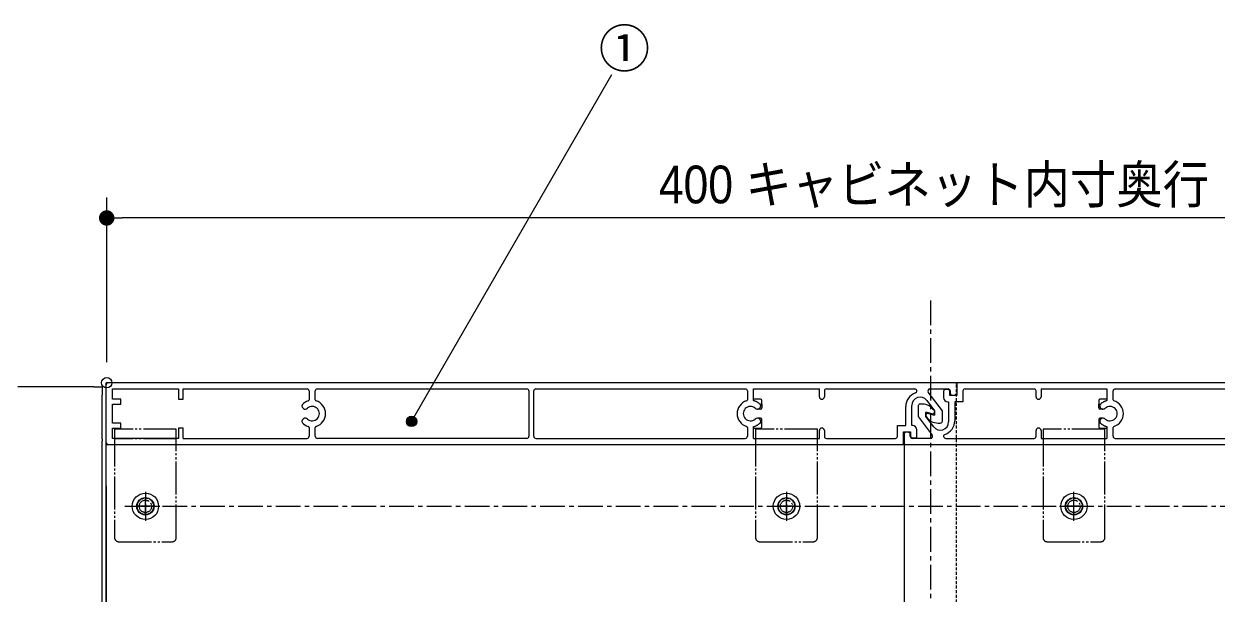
# Model space of a CAD drawing. Units: millimetres, scale not verified. Extents: x -1516 to 1516, y -761 to 761.
# Drawn here: x 37.6 to 327.1, y -319.1 to -180.9 of the extents above; entities that cross this region are included whole.
import ezdxf
from ezdxf.enums import TextEntityAlignment as Align

# ---------------------------------------------------------------- set-up
doc = ezdxf.new("R2010")
doc.units = ezdxf.units.MM
doc.header["$LTSCALE"] = 5
doc.header["$PDMODE"] = 32
doc.header["$PDSIZE"] = 2.5
for name, pattern in [('USER1', [2.91, 1.76, -0.4, 0.35, -0.4]), ('USER2', [1.11, 0.71, -0.4]), ('USER3', [10.5, 8, -0.5, 0.5, -0.5, 0.5, -0.5]), ('USER4', [9.172222, 5.997222, -1.058333, 1.058333, -1.058333])]:
    doc.linetypes.add(name, pattern=pattern)
for name, color, linetype, lineweight in [('0-1_3一般', 7, 'Continuous', 15), ('0-2_2寸法-3', 7, 'Continuous', 15), ('0-3_2寸法-1', 7, 'Continuous', 15), ('0-4_0', 7, 'Continuous', 25)]:
    doc.layers.add(name, color=color, linetype=linetype, lineweight=lineweight)
doc.layers.add('0-5_Defpoints', color=7, linetype='Continuous')
doc.styles.add('ＭＳ Ｐゴシック', font='')
doc.styles.get('ＭＳ Ｐゴシック').set_extended_font_data('MS PGothic')

# ---------------------------------------------------------------- blocks, each defined once
blk = doc.blocks.new('グループ-15')
at = {"layer": '0-1_3一般', "linetype": 'USER3'}
for p, q in [((2532.5, -1396.54), (2532.5, -1401.54)), ((2607.5, -1396.54), (2532.5, -1396.54)), ((2532.5, -1401.54), (2532.5, -1528.04)), ((2607.5, -1401.54), (2607.5, -1396.54)), ((2607.5, -1528.04), (2607.5, -1401.54)), ((3310.75, -1401.54), (3310.75, -1528.04)), ((3385.75, -1528.04), (3385.75, -1401.54)), ((3659.75, -1396.54), (3659.75, -1401.54)), ((3734.75, -1396.54), (3659.75, -1396.54)), ((3659.75, -1401.54), (3659.75, -1528.04)), ((3734.75, -1401.54), (3734.75, -1396.54)), ((3734.75, -1528.04), (3734.75, -1401.54)), ((2607.5, -1408.04), (2532.5, -1408.04)), ((3385.75, -1408.04), (3310.75, -1408.04)), ((3734.75, -1408.04), (3659.75, -1408.04)), ((2581, -1490.04), (2559, -1490.04)), ((2570, -1501.04), (2570, -1479.04)), ((3359.25, -1490.04), (3337.25, -1490.04)), ((3348.25, -1501.04), (3348.25, -1479.04)), ((3708.25, -1490.04), (3686.25, -1490.04)), ((3697.25, -1501.04), (3697.25, -1479.04)), ((2537.5, -1533.04), (2602.5, -1533.04)), ((3315.75, -1533.04), (3380.75, -1533.04)), ((3664.75, -1533.04), (3729.75, -1533.04))]:
    blk.add_line(p, q, dxfattribs=at)
blk.add_lwpolyline([(3385.75, -1401.54), (3385.75, -1396.54), (3310.75, -1396.54), (3310.75, -1401.54)], dxfattribs=at)
for centre, radius in [((2570, -1490.04), 10), ((2570, -1490.04), 7.5), ((3348.25, -1490.04), 10), ((3348.25, -1490.04), 7.5), ((3697.25, -1490.04), 10), ((3697.25, -1490.04), 7.5)]:
    blk.add_circle(centre, radius, dxfattribs=at)
for centre, start, end in [((2537.5, -1528.04), 180, 270), ((2602.5, -1528.04), 270, 0), ((3315.75, -1528.04), 180, 270), ((3380.75, -1528.04), 270, 0), ((3664.75, -1528.04), 180, 270), ((3729.75, -1528.04), 270, 0)]:
    blk.add_arc(centre, 5, start, end, dxfattribs=at)
blk = doc.blocks.new('グループ-16')
at = {"layer": '0-1_3一般'}
for p, q in [((2507.5, -1345), (2415, -1345)), ((2517.5, -1408), (2517.5, -1355)), ((2517.5, -1408), (2517.5, -1411)), ((2517.5, -1825), (2517.5, -1411))]:
    blk.add_line(p, q, dxfattribs=at)
blk.add_lwpolyline([(2507.5, -1345), (2517.5, -1345), (2517.5, -1355)], dxfattribs=at)
blk = doc.blocks.new('グループ-17')
at = {"layer": '0-1_3一般'}
for p, q in [((2522.5, -2600.04), (2522.5, -1342.54)), ((3553, -1340.04), (2525, -1340.04)), ((2530, -1347.54), (2610, -1347.54)), ((2530, -1360.04), (2530, -1347.54)), ((2540, -1360.04), (2530, -1360.04)), ((2540, -1366.04), (2540, -1360.04)), ((2610, -1347.54), (2610, -1360.04)), ((2610, -1360.04), (2616, -1360.04)), ((2616, -1347.54), (2766.25, -1347.54)), ((2616, -1360.04), (2616, -1347.54)), ((2768.75, -1350.04), (2768.75, -1360.58)), ((2776.25, -1360.58), (2776.25, -1350.04)), ((2778.75, -1347.54), (3033, -1347.54)), ((3035.5, -1350.04), (3035.5, -1405.04)), ((3041.5, -1405.04), (3041.5, -1350.04)), ((3044, -1347.54), (3298.25, -1347.54)), ((3300.75, -1350.04), (3300.75, -1360.58)), ((3308.25, -1347.54), (3388.25, -1347.54)), ((3388.25, -1357.04), (3388.25, -1347.54)), ((3394.25, -1350.04), (3394.25, -1357.04)), ((3396.75, -1347.54), (3504, -1347.54)), ((3537.5, -1374.04), (3520.4, -1351.55)), ((3522.39, -1347.54), (3544.5, -1347.54)), ((3547, -1350.04), (3547, -1352.54)), ((3549.5, -1355.04), (3552, -1355.04)), ((2530, -1366.04), (2540, -1366.04)), ((2530, -1389.04), (2530, -1366.04)), ((3316.75, -1372.02), (3312.98, -1372.02)), ((3318.25, -1366.04), (3318.25, -1361.54)), ((3318.25, -1366.04), (3318.25, -1370.52)), ((3500.5, -1392.04), (3500.5, -1367.55)), ((3537.5, -1386.54), (3537.5, -1374.04)), ((2540, -1389.04), (2530, -1389.04)), ((2540, -1395.04), (2540, -1389.04)), ((3316.75, -1383.06), (3312.98, -1383.06)), ((3318.25, -1389.04), (3318.25, -1384.56)), ((3318.25, -1393.54), (3318.25, -1389.04)), ((3520.5, -1377.19), (3528, -1379.2)), ((3532.5, -1389.04), (3535, -1389.04)), ((2530, -1395.04), (2540, -1395.04)), ((2530, -1407.54), (2530, -1395.04)), ((2610, -1395.04), (2610, -1407.54)), ((2616, -1395.04), (2610, -1395.04)), ((2616, -1407.54), (2616, -1395.04)), ((2768.75, -1394.5), (2768.75, -1405.04)), ((2776.25, -1405.04), (2776.25, -1394.5)), ((3300.75, -1394.5), (3300.75, -1405.04)), ((3308.25, -1407.54), (3308.25, -1395.04)), ((3308.25, -1395.04), (3316.75, -1395.04)), ((3388.25, -1407.54), (3388.25, -1398.04)), ((3394.25, -1398.04), (3394.25, -1405.04)), ((3490.5, -1399.54), (3499, -1399.54)), ((3490.5, -1413.54), (3490.5, -1399.54)), ((3499, -1399.54), (3499, -1404.54)), ((3501.5, -1392.04), (3500.5, -1392.04)), ((3506.5, -1404.54), (3506.5, -1397.04)), ((2522.5, -1415.04), (3489, -1415.04)), ((2610, -1407.54), (2530, -1407.54)), ((2616, -1407.54), (2766.25, -1407.54)), ((3033, -1407.54), (2778.75, -1407.54)), ((3044, -1407.54), (3298.25, -1407.54)), ((3308.25, -1407.54), (3388.25, -1407.54)), ((3396.75, -1407.54), (3480.5, -1407.54)), ((3501.5, -1407.04), (3504, -1407.04))]:
    blk.add_line(p, q, dxfattribs=at)
at = {"layer": '0-1_3一般', "linetype": 'USER2'}
blk.add_line((3554.5, -2600.04), (3554.5, -1341.54), dxfattribs=at)
at = {"layer": '0-1_3一般', "linetype": 'USER3'}
for p, q in [((3308.25, -1361.73), (3308.25, -1360.04)), ((3315.98, -1366.04), (3318.25, -1366.04)), ((3318.25, -1389.04), (3315.98, -1389.04)), ((3308.25, -1395.04), (3308.25, -1393.35))]:
    blk.add_line(p, q, dxfattribs=at)
at = {"layer": '0-1_3一般', "linetype": 'USER1'}
for p, q in [((2570, -1472.44), (2570, -1507.64)), ((3348.25, -1472.44), (3348.25, -1507.64)), ((2552.4, -1490.04), (2587.6, -1490.04)), ((3330.65, -1490.04), (3365.85, -1490.04))]:
    blk.add_line(p, q, dxfattribs=at)
at = {"layer": '0-1_3一般'}
for points in [[(3316.75, -1360.04), (3308.25, -1360.04), (3308.25, -1347.54)], [(3483, -1405.04), (3483, -1392.04), (3493, -1392.04), (3493, -1368.95)], [(3518.46, -1361.49), (3528, -1374.04), (3528, -1379.2)]]:
    blk.add_lwpolyline(points, dxfattribs=at)
for centre, radius in [((2570, -1490.04), 16), ((3348.25, -1490.04), 16), ((2570, -1490.04), 10.5), ((3348.25, -1490.04), 10.5)]:
    blk.add_circle(centre, radius, dxfattribs=at)
for centre, radius, start, end in [((2525, -1342.54), 2.5, 90, 180), ((3553, -1341.54), 1.5, 0, 90), ((2766.25, -1350.04), 2.5, 0, 90), ((2767.25, -1360.58), 1.5, 287.20399, 0), ((2778.75, -1350.04), 2.5, 90, 180), ((2777.75, -1360.58), 1.5, 180, 252.79601), ((3033, -1350.04), 2.5, 0, 90), ((3044, -1350.04), 2.5, 90, 180), ((3298.25, -1350.04), 2.5, 0, 90), ((3299.25, -1360.58), 1.5, 287.20399, 0), ((3316.75, -1361.54), 1.5, 0, 90), ((3391.25, -1357.04), 3, 180, 270), ((3391.25, -1357.04), 3, 270, 0), ((3396.75, -1350.04), 2.5, 90, 180), ((3510.5, -1368.95), 17.5, 108.96557, 180), ((3510.5, -1367.55), 10, 37.24854, 180), ((3504, -1350.04), 2.5, 288.96557, 90), ((3522.39, -1350.04), 2.5, 90, 217.24854), ((3544.5, -1350.04), 2.5, 0, 90), ((3549.5, -1352.54), 2.5, 180, 270), ((3552, -1352.54), 2.5, 270, 0), ((2764.02, -1368.02), 4, 164.76187, 311.71611), ((2772.5, -1377.54), 16.25, 107.20399, 139.4302), ((2772.5, -1377.54), 8.75, 228.28389, 131.71611), ((2772.5, -1377.54), 16.25, 287.20399, 72.79601), ((3304.5, -1377.54), 16.25, 107.20399, 252.79601), ((3304.5, -1377.54), 8.75, 48.28389, 311.71611), ((3312.98, -1368.02), 4, 228.28389, 270), ((3316.75, -1370.52), 1.5, 270, 0), ((2764.02, -1387.06), 4, 48.28389, 195.23813), ((2772.5, -1377.54), 16.25, 220.5698, 252.79601), ((3312.98, -1387.06), 4, 90, 131.71611), ((3316.75, -1384.56), 1.5, 0, 90), ((3519.85, -1379.6), 2.5, 75, 212.5062), ((3532.5, -1371.54), 17.5, 212.5062, 270), ((3535, -1386.54), 2.5, 270, 0), ((2767.25, -1394.5), 1.5, 0, 72.79601), ((2777.75, -1394.5), 1.5, 107.20399, 180), ((3299.25, -1394.5), 1.5, 0, 72.79601), ((3316.75, -1393.54), 1.5, 270, 0), ((3391.25, -1398.04), 3, 90, 180), ((3391.25, -1398.04), 3, 0, 90), ((3501.5, -1397.04), 5, 0, 90), ((2766.25, -1405.04), 2.5, 270, 0), ((2778.75, -1405.04), 2.5, 180, 270), ((3033, -1405.04), 2.5, 270, 0), ((3044, -1405.04), 2.5, 180, 270), ((3298.25, -1405.04), 2.5, 270, 0), ((3396.75, -1405.04), 2.5, 180, 270), ((3480.5, -1405.04), 2.5, 270, 0), ((3489, -1413.54), 1.5, 270, 0), ((3501.5, -1404.54), 2.5, 180, 270), ((3504, -1404.54), 2.5, 270, 0)]:
    blk.add_arc(centre, radius, start, end, dxfattribs=at)
at = {"layer": '0-1_3一般', "linetype": 'USER3'}
for centre, radius, start, end in [((3304.5, -1377.54), 16.25, 45.04746, 76.65764), ((3312.98, -1368.02), 4, 270, 15.23813), ((3304.5, -1377.54), 16.25, 40.5698, 45.04746), ((3304.5, -1377.54), 16.25, 283.34236, 314.95254), ((3312.98, -1387.06), 4, 344.76187, 90), ((3304.5, -1377.54), 16.25, 314.95254, 319.4302)]:
    blk.add_arc(centre, radius, start, end, dxfattribs=at)
blk = doc.blocks.new('グループ-18')
at = {"layer": '0-1_3一般'}
for p, q in [((3555, -1341.54), (3555, -1355.54)), ((4520.5, -1340.04), (3556.5, -1340.04)), ((3539, -1350.54), (3539, -1358.04)), ((3544, -1348.04), (3541.5, -1348.04)), ((3546.5, -1355.54), (3546.5, -1350.54)), ((3555, -1355.54), (3546.5, -1355.54)), ((3565, -1347.54), (3648.75, -1347.54)), ((3651.25, -1357.04), (3651.25, -1350.04)), ((3657.25, -1347.54), (3737.25, -1347.54)), ((3657.25, -1347.54), (3657.25, -1357.04)), ((3737.25, -1360.04), (3728.75, -1360.04)), ((3737.25, -1347.54), (3737.25, -1360.04)), ((3744.75, -1360.58), (3744.75, -1350.04)), ((3747.25, -1347.54), (4001.5, -1347.54)), ((3508, -1368.54), (3508, -1381.04)), ((3513, -1366.04), (3510.5, -1366.04)), ((3544, -1363.04), (3545, -1363.04)), ((3545, -1363.04), (3545, -1387.53)), ((3727.25, -1361.54), (3727.25, -1366.04)), ((3727.25, -1370.52), (3727.25, -1366.04)), ((3732.52, -1372.02), (3728.75, -1372.02)), ((3508, -1381.04), (3525.1, -1403.53)), ((3525, -1377.89), (3517.5, -1375.88)), ((3727.25, -1384.56), (3727.25, -1389.04)), ((3727.25, -1389.04), (3727.25, -1393.54)), ((3732.52, -1383.06), (3728.75, -1383.06)), ((3491, -1402.54), (3491, -1413.54)), ((3491, -1402.54), (3491, -2600.04)), ((3496, -1400.04), (3493.5, -1400.04)), ((3498.5, -1405.04), (3498.5, -1402.54)), ((3651.25, -1405.04), (3651.25, -1398.04)), ((3657.25, -1398.04), (3657.25, -1407.54)), ((3728.75, -1395.04), (3737.25, -1395.04)), ((3737.25, -1395.04), (3737.25, -1407.54)), ((3744.75, -1405.04), (3744.75, -1394.5)), ((3492.5, -1415.04), (4523, -1415.04)), ((3523.11, -1407.54), (3501, -1407.54)), ((3541.5, -1407.54), (3648.75, -1407.54)), ((3565, -1407.54), (3648.75, -1407.54)), ((3657.25, -1407.54), (3737.25, -1407.54)), ((3747.25, -1407.54), (4001.5, -1407.54))]:
    blk.add_line(p, q, dxfattribs=at)
at = {"layer": '0-1_3一般', "linetype": 'USER3'}
for p, q in [((3737.25, -1360.04), (3737.25, -1361.73)), ((3727.25, -1366.04), (3729.52, -1366.04)), ((3729.52, -1389.04), (3727.25, -1389.04)), ((3737.25, -1393.35), (3737.25, -1395.04))]:
    blk.add_line(p, q, dxfattribs=at)
at = {"layer": '0-1_3一般', "linetype": 'USER1'}
for p, q in [((3697.25, -1507.64), (3697.25, -1472.44)), ((3679.65, -1490.04), (3714.85, -1490.04))]:
    blk.add_line(p, q, dxfattribs=at)
at = {"layer": '0-1_3一般'}
for points in [[(3562.5, -1350.04), (3562.5, -1363.04), (3552.5, -1363.04), (3552.5, -1386.13)], [(3527.04, -1393.59), (3517.5, -1381.04), (3517.5, -1375.88)]]:
    blk.add_lwpolyline(points, dxfattribs=at)
for radius in [16, 10.5]:
    blk.add_circle((3697.25, -1490.04), radius, dxfattribs=at)
for centre, radius, start, end in [((3556.5, -1341.54), 1.5, 90, 180), ((3541.5, -1350.54), 2.5, 90, 180), ((3544, -1358.04), 5, 180, 270), ((3544, -1350.54), 2.5, 0, 90), ((3565, -1350.04), 2.5, 90, 180), ((3648.75, -1350.04), 2.5, 0, 90), ((3654.25, -1357.04), 3, 180, 270), ((3654.25, -1357.04), 3, 270, 0), ((3728.75, -1361.54), 1.5, 90, 180), ((3747.25, -1350.04), 2.5, 90, 180), ((3746.25, -1360.58), 1.5, 180, 252.79601), ((3510.5, -1368.54), 2.5, 90, 180), ((3513, -1383.54), 17.5, 32.5062, 90), ((3525.65, -1375.48), 2.5, 255, 32.5062), ((3728.75, -1370.52), 1.5, 180, 270), ((3732.52, -1368.02), 4, 270, 311.71611), ((3741, -1377.54), 8.75, 228.28389, 131.71611), ((3741, -1377.54), 16.25, 287.20399, 72.79601), ((3535, -1387.53), 10, 217.24854, 0), ((3535, -1386.13), 17.5, 288.96557, 0), ((3728.75, -1384.56), 1.5, 90, 180), ((3732.52, -1387.06), 4, 48.28389, 90), ((3493.5, -1402.54), 2.5, 90, 180), ((3496, -1402.54), 2.5, 0, 90), ((3523.11, -1405.04), 2.5, 270, 37.24854), ((3541.5, -1405.04), 2.5, 108.96558, 270), ((3654.25, -1398.04), 3, 90, 180), ((3654.25, -1398.04), 3, 0, 90), ((3728.75, -1393.54), 1.5, 180, 270), ((3746.25, -1394.5), 1.5, 107.20399, 180), ((3492.5, -1413.54), 1.5, 180, 270), ((3501, -1405.04), 2.5, 180, 270), ((3648.75, -1405.04), 2.5, 270, 0), ((3747.25, -1405.04), 2.5, 180, 270)]:
    blk.add_arc(centre, radius, start, end, dxfattribs=at)
at = {"layer": '0-1_3一般', "linetype": 'USER3'}
for centre, radius, start, end in [((3732.52, -1368.02), 4, 164.76187, 270), ((3741, -1377.54), 16.25, 134.95254, 139.4302), ((3741, -1377.54), 16.25, 103.34236, 134.95254), ((3732.52, -1387.06), 4, 90, 195.23813), ((3741, -1377.54), 16.25, 220.5698, 225.04746), ((3741, -1377.54), 16.25, 225.04746, 256.65764)]:
    blk.add_arc(centre, radius, start, end, dxfattribs=at)
blk = doc.blocks.new('グループ-19')
at = {"layer": '0-1_3一般', "linetype": 'USER4'}
for p, q in [((3523, -1240), (3523, -2700.04)), ((2544.86, -1490.04), (4499.86, -1490.04))]:
    blk.add_line(p, q, dxfattribs=at)
at = {"layer": '0-1_3一般'}
for p, q in [((2525, -1340), (2522.5, -1340)), ((3552, -1340), (2525, -1340)), ((4520.5, -1340), (3552, -1340)), ((2522.5, -1465), (2522.5, -1512.5)), ((2522.5, -1512.5), (2522.5, -1535)), ((2522.5, -2600.04), (2522.5, -1512.5)), ((2522.5, -1852.5), (2522.5, -1512.5))]:
    blk.add_line(p, q, dxfattribs=at)
for points in [[(2522.5, -1512.5), (2522.5, -1852.5), (2522.5, -1340)], [(2525, -1415), (3488, -1415), (4456.62, -1415)]]:
    blk.add_lwpolyline(points, dxfattribs=at)
blk.add_arc((2525, -1412.5), 2.5, 180, 270, dxfattribs=at)
blk.add_arc((2525, -1412.5), 2.5, 180, 270, dxfattribs=at)
for name in ['グループ-16', 'グループ-17', 'グループ-18', 'グループ-15']:
    blk.add_blockref(name, (0, 0), dxfattribs=at)
blk = doc.blocks.new('_Dot')
at = {"layer": '0-4_0'}
blk.add_line((-2.5, 0), (-5, 0), dxfattribs=at)
for points in [[(0, 0), (-2.5, 0), (-2.48, 0.313)], [(0, 0), (-2.48, -0.313), (-2.5, 0)], [(0, 0), (-2.48, 0.313), (-2.421, 0.622)], [(0, 0), (-2.421, -0.622), (-2.48, -0.313)], [(0, 0), (-2.421, 0.622), (-2.324, 0.92)], [(0, 0), (-2.324, -0.92), (-2.421, -0.622)], [(0, 0), (-2.324, 0.92), (-2.191, 1.204)], [(0, 0), (-2.191, -1.204), (-2.324, -0.92)], [(0, 0), (-2.191, 1.204), (-2.023, 1.469)], [(0, 0), (-2.023, -1.469), (-2.191, -1.204)], [(0, 0), (-2.023, 1.469), (-1.822, 1.711)], [(0, 0), (-1.822, -1.711), (-2.023, -1.469)], [(0, 0), (-1.822, 1.711), (-1.594, 1.926)], [(0, 0), (-1.594, -1.926), (-1.822, -1.711)], [(0, 0), (-1.594, 1.926), (-1.34, 2.111)], [(0, 0), (-1.34, -2.111), (-1.594, -1.926)], [(0, 0), (-1.34, 2.111), (-1.064, 2.262)], [(0, 0), (-1.064, -2.262), (-1.34, -2.111)], [(0, 0), (-1.064, 2.262), (-0.773, 2.378)], [(0, 0), (-0.773, -2.378), (-1.064, -2.262)], [(0, 0), (-0.773, 2.378), (-0.468, 2.456)], [(0, 0), (-0.468, -2.456), (-0.773, -2.378)], [(0, 0), (-0.468, 2.456), (-0.157, 2.495)], [(0, 0), (-0.157, -2.495), (-0.468, -2.456)], [(0, 0), (-0.157, 2.495), (0.157, 2.495)], [(0, 0), (0.157, -2.495), (-0.157, -2.495)], [(0, 0), (0.157, 2.495), (0.468, 2.456)], [(0, 0), (0.468, 2.456), (0.773, 2.378)], [(0, 0), (0.773, 2.378), (1.064, 2.262)], [(0, 0), (1.064, 2.262), (1.34, 2.111)], [(0, 0), (1.34, 2.111), (1.594, 1.926)], [(0, 0), (1.594, 1.926), (1.822, 1.711)], [(0, 0), (1.822, 1.711), (2.023, 1.469)], [(0, 0), (2.023, 1.469), (2.191, 1.204)], [(0, 0), (2.191, 1.204), (2.324, 0.92)], [(0, 0), (2.324, 0.92), (2.421, 0.622)], [(0, 0), (2.421, 0.622), (2.48, 0.313)], [(0, 0), (2.48, 0.313), (2.5, 0)], [(0, 0), (0.468, -2.456), (0.157, -2.495)], [(0, 0), (0.773, -2.378), (0.468, -2.456)], [(0, 0), (1.064, -2.262), (0.773, -2.378)], [(0, 0), (1.34, -2.111), (1.064, -2.262)], [(0, 0), (1.594, -1.926), (1.34, -2.111)], [(0, 0), (1.822, -1.711), (1.594, -1.926)], [(0, 0), (2.023, -1.469), (1.822, -1.711)], [(0, 0), (2.191, -1.204), (2.023, -1.469)], [(0, 0), (2.324, -0.92), (2.191, -1.204)], [(0, 0), (2.421, -0.622), (2.324, -0.92)], [(0, 0), (2.48, -0.313), (2.421, -0.622)], [(0, 0), (2.5, 0), (2.48, -0.313)]]:
    blk.add_solid(points, dxfattribs=at)

msp = doc.modelspace()

# ---------------------------------------------------------------- hatches: boundary and pattern name
at = {"layer": '0-2_2寸法-3'}
msp.add_hatch(color=256, dxfattribs=at).paths.add_polyline_path([(133.018, -277.393, 1), (130.514, -277.393, 1)])

# ---------------------------------------------------------------- linework, layer by layer
msp.add_line((131.766, -277.393), (180.377, -193.196), dxfattribs=at)
msp.add_circle((131.766, -277.393), 1.252, dxfattribs=at)
at = {"layer": '0-3_2寸法-1'}
for p, q in [((57.725, -263), (57.725, -223)), ((453.973, -228), (61.477, -228))]:
    msp.add_line(p, q, dxfattribs=at)
at = {"layer": '0-5_Defpoints'}
for p in [(57.725, -228), (57.725, -268)]:
    msp.add_point(p, dxfattribs=at)

# ---------------------------------------------------------------- block references
at = {"layer": '0-1_3一般', "xscale": 0.2, "yscale": 0.2}
msp.add_blockref('グループ-19', (-446.875, 0), dxfattribs=at)
at = {"layer": '0-3_2寸法-1', "xscale": 0.7503418, "yscale": 0.7503418, "rotation": 180}
msp.add_blockref('_Dot', (57.725, -228), dxfattribs=at)

# ---------------------------------------------------------------- texts
at = {"layer": '0-2_2寸法-3', "style": 'ＭＳ Ｐゴシック'}
msp.add_text('①', height=9.164, dxfattribs=at).set_placement((177.183, -194.182), align=Align.BOTTOM_LEFT)
at = {"layer": '0-3_2寸法-1', "style": 'ＭＳ Ｐゴシック', "width": 0.9}
msp.add_text('400 キャビネット内寸奥行', height=9.171, dxfattribs=at).set_placement((191.781, -227.196), align=Align.BOTTOM_LEFT)

doc.saveas('drawing.dxf')
